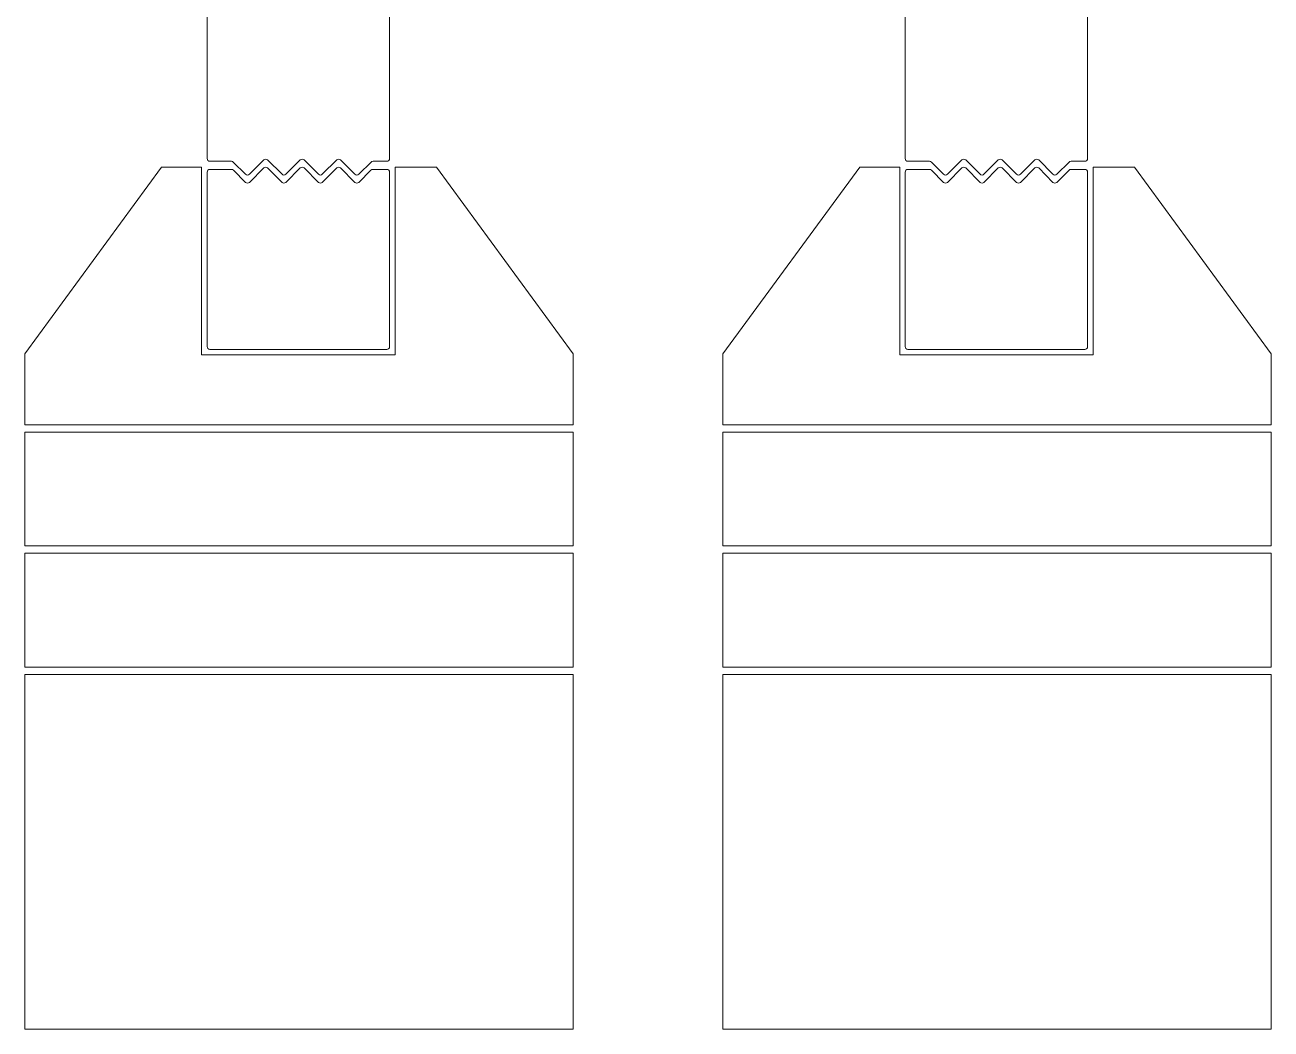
# Model space of a CAD drawing. Header units: millimetres. Extents: x 617 to 646, y 108 to 134.7.
# Drawn here: x 617.03 to 630.71, y 107.97 to 118.99 of the extents above; entities that cross this region are included whole.
import ezdxf

# ---------------------------------------------------------------- set-up
doc = ezdxf.new("R2010")
doc.units = ezdxf.units.MM
doc.layers.add('RCK_钼铝钼_MASK', color=1, linetype='Continuous', lineweight=13)

msp = doc.modelspace()

# ---------------------------------------------------------------- linework, layer by layer
at = {"layer": 'RCK_钼铝钼_MASK'}
for points in [[(619.032, 119.288), (619.032, 117.523, 0.414214), (619.062, 117.493), (619.298, 117.493, -0.198912), (619.319, 117.484), (619.454, 117.35, 0.414214), (619.496, 117.35), (619.654, 117.507, -0.414214), (619.696, 117.507), (619.854, 117.35, 0.414214), (619.896, 117.35), (620.054, 117.507, -0.414214), (620.096, 117.507), (620.254, 117.35, 0.414214), (620.296, 117.35), (620.454, 117.507, -0.414214), (620.496, 117.507), (620.654, 117.35, 0.414214), (620.696, 117.35), (620.831, 117.484, -0.198912), (620.852, 117.493), (621.004, 117.493, 0.414214), (621.034, 117.523), (621.034, 119.288, 0.414214)], [(626.691, 119.288), (626.691, 117.523, 0.414214), (626.721, 117.493), (626.958, 117.493, -0.198912), (626.979, 117.484), (627.113, 117.35, 0.414214), (627.156, 117.35), (627.313, 117.507, -0.414214), (627.356, 117.507), (627.513, 117.35, 0.414214), (627.556, 117.35), (627.713, 117.507, -0.414214), (627.756, 117.507), (627.913, 117.35, 0.414214), (627.956, 117.35), (628.113, 117.507, -0.414214), (628.156, 117.507), (628.313, 117.35, 0.414214), (628.356, 117.35), (628.49, 117.484, -0.198912), (628.511, 117.493), (628.663, 117.493, 0.414214), (628.693, 117.523), (628.693, 119.288, 0.414214)]]:
    msp.add_lwpolyline(points, format="xyb", dxfattribs=at)
for points in [[(623.047, 114.601), (617.033, 114.601), (617.033, 115.379), (618.532, 117.428), (618.972, 117.428), (618.972, 115.368), (621.094, 115.368), (621.094, 117.428), (621.547, 117.428), (623.047, 115.379)], [(630.706, 114.601), (624.692, 114.601), (624.692, 115.379), (626.192, 117.428), (626.631, 117.428), (626.631, 115.368), (628.753, 115.368), (628.753, 117.428), (629.207, 117.428), (630.706, 115.379)], [(617.033, 113.271), (623.047, 113.271), (623.047, 114.521), (617.033, 114.521)], [(624.692, 113.271), (630.706, 113.271), (630.706, 114.521), (624.692, 114.521)], [(617.033, 111.941), (623.047, 111.941), (623.047, 113.191), (617.033, 113.191)], [(624.692, 111.941), (630.706, 111.941), (630.706, 113.191), (624.692, 113.191)], [(617.033, 107.969), (623.047, 107.969), (623.047, 111.861), (617.033, 111.861)], [(624.692, 107.969), (630.706, 107.969), (630.706, 111.861), (624.692, 111.861)]]:
    msp.add_lwpolyline(points, close=True, dxfattribs=at)
for points in [[(620.254, 117.261, 0.414214), (620.296, 117.261), (620.454, 117.419, -0.414214), (620.496, 117.419), (620.654, 117.261, 0.414214), (620.696, 117.261), (620.829, 117.394, -0.198912), (620.85, 117.403), (621.004, 117.403, -0.414214), (621.034, 117.373), (621.034, 115.458, -0.414214), (621.004, 115.428), (619.062, 115.428, -0.414214), (619.032, 115.458), (619.032, 117.373, -0.414214), (619.062, 117.403), (619.3, 117.403, -0.198912), (619.321, 117.394), (619.454, 117.261, 0.414214), (619.496, 117.261), (619.654, 117.419, -0.414214), (619.696, 117.419), (619.854, 117.261, 0.414214), (619.896, 117.261), (620.054, 117.419, -0.414214), (620.096, 117.419)], [(627.913, 117.261, 0.414214), (627.956, 117.261), (628.113, 117.419, -0.414214), (628.156, 117.419), (628.313, 117.261, 0.414214), (628.356, 117.261), (628.489, 117.394, -0.198912), (628.51, 117.403), (628.663, 117.403, -0.414214), (628.693, 117.373), (628.693, 115.458, -0.414214), (628.663, 115.428), (626.721, 115.428, -0.414214), (626.691, 115.458), (626.691, 117.373, -0.414214), (626.721, 117.403), (626.959, 117.403, -0.198912), (626.981, 117.394), (627.113, 117.261, 0.414214), (627.156, 117.261), (627.313, 117.419, -0.414214), (627.356, 117.419), (627.513, 117.261, 0.414214), (627.556, 117.261), (627.713, 117.419, -0.414214), (627.756, 117.419)]]:
    msp.add_lwpolyline(points, format="xyb", close=True, dxfattribs=at)

doc.saveas('drawing.dxf')
